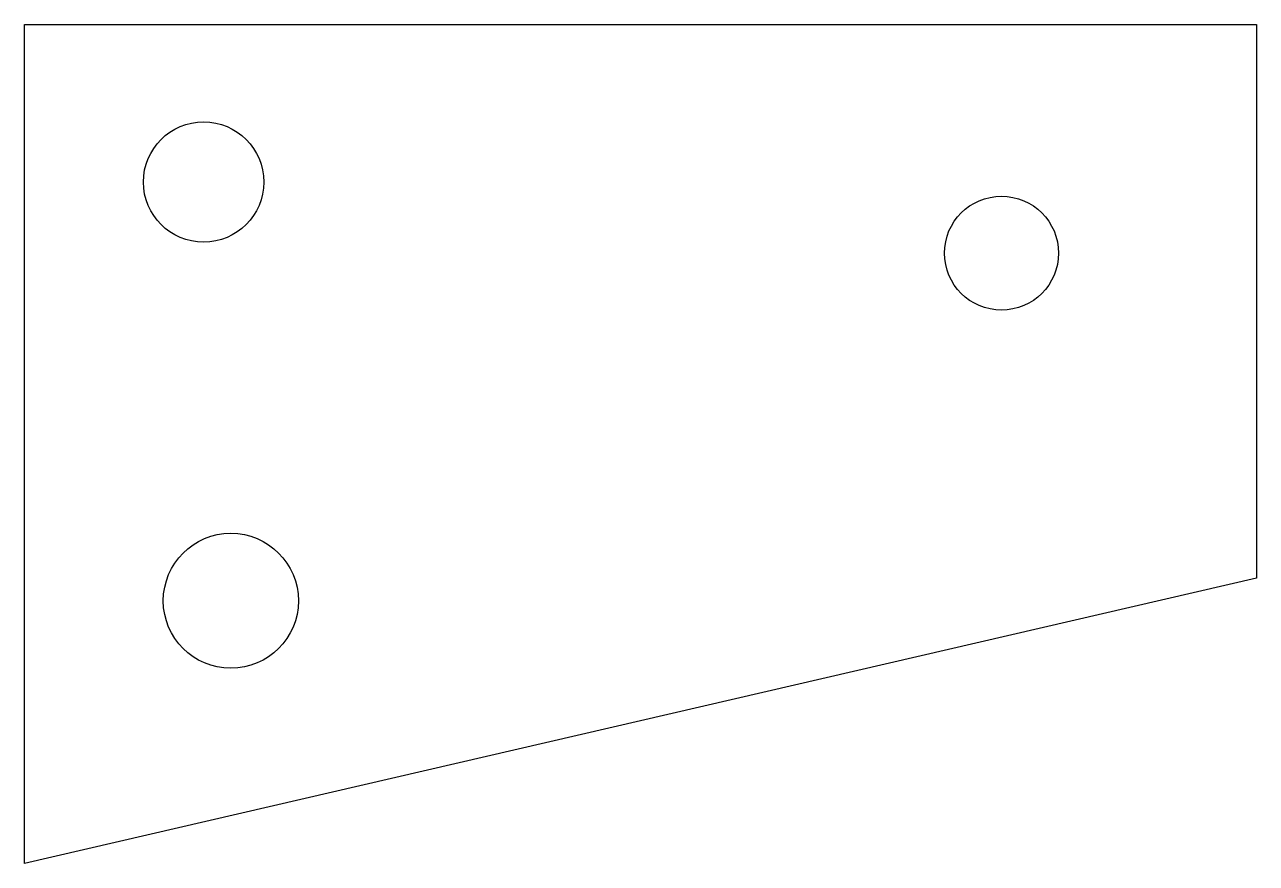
# Model space of a CAD drawing. Header units: millimetres. Extents: x -74 to 226, y -166 to 38.
import ezdxf

# ---------------------------------------------------------------- set-up
doc = ezdxf.new("R2010")
doc.units = ezdxf.units.MM
doc.layers.get('0').update_dxf_attribs({"linetype": 'CONTINUOUS'})

msp = doc.modelspace()

# ---------------------------------------------------------------- linework, layer by layer
msp.add_lwpolyline([(-73.59, 38.36), (226.41, 38.36), (226.41, -96.55), (-73.59, -166.03)], close=True)
for centre, radius in [((-30, 0), 14.65), ((164.34, -17.33), 13.88), ((-23.36, -102.04), 16.45)]:
    msp.add_circle(centre, radius)

doc.saveas('drawing.dxf')
